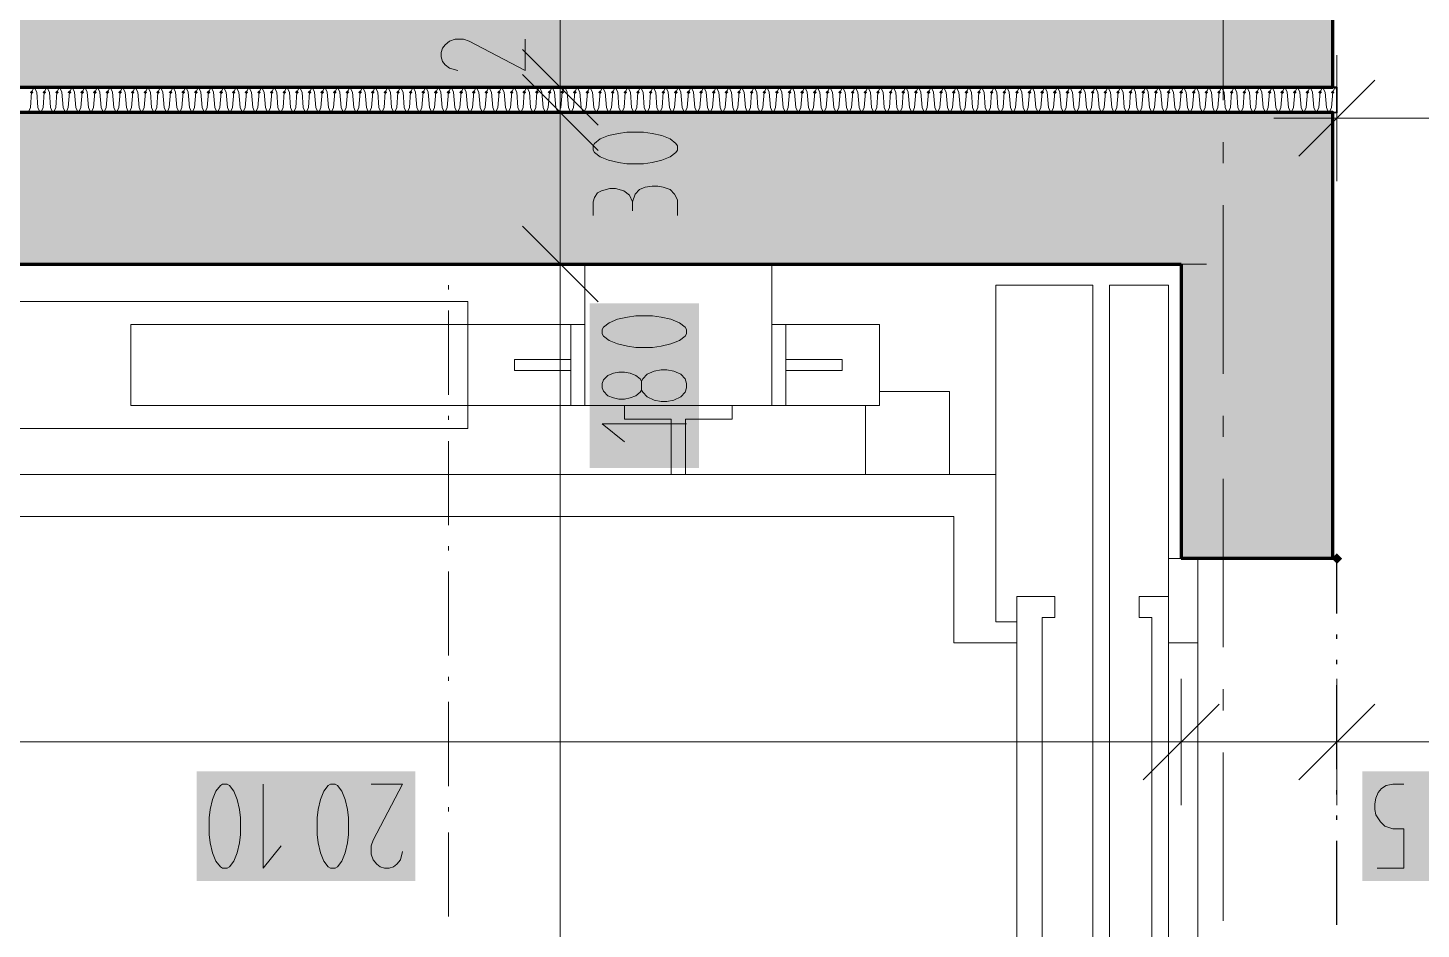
# Model space of a CAD drawing. Header units: millimetres. Extents: x 0 to 594, y 0 to 420.
# Drawn here: x 112.15 to 129.11, y 183.17 to 194.14 of the extents above; entities that cross this region are included whole.
import ezdxf

# ---------------------------------------------------------------- set-up
doc = ezdxf.new("R2010")
doc.units = ezdxf.units.MM
doc.header["$LTSCALE"] = 8
for name, color, linetype in [('PDF_Koty delkove', 7, 'Continuous'), ('PDF_Osy hlavni', 7, 'Continuous'), ('PDF_Steny obvodove nosne', 7, 'Continuous'), ('PDF_Steny sendvic', 7, 'Continuous'), ('PDF_Steny vnitrni', 7, 'Continuous'), ('PDF_Vytah', 7, 'Continuous')]:
    doc.layers.add(name, color=color, linetype=linetype)

msp = doc.modelspace()

# ---------------------------------------------------------------- linework, layer by layer
at = {"layer": 'PDF_Koty delkove', "lineweight": 18}
for points in [[(118.628, 131.969), (118.628, 149.753), (118.628, 151.916), (118.628, 154.553), (118.628, 155.806), (118.628, 158.065), (118.628, 159.31), (118.628, 160.823), (118.628, 163.437), (118.628, 170.15), (118.628, 172.2), (118.628, 172.508), (118.628, 174.353), (118.628, 191.265), (118.628, 193.11), (118.628, 193.418), (118.628, 195.468), (118.628, 195.621), (118.628, 210.535)], [(118.202, 194.004), (118.202, 193.62), (117.518, 193.977), (117.45, 194.004), (117.347, 194.004), (117.28, 193.977), (117.228, 193.936), (117.193, 193.895), (117.177, 193.84), (117.177, 193.786), (117.193, 193.731), (117.228, 193.689), (117.28, 193.648), (117.381, 193.62)], [(119.089, 192.956), (118.167, 193.879)], [(128.081, 193.81), (128.081, 193.041), (128.081, 192.273)], [(119.089, 192.649), (118.167, 193.571)], [(128.542, 193.503), (127.619, 192.58)], [(119.397, 193.418), (118.628, 193.418), (117.859, 193.418)], [(119.397, 193.11), (118.628, 193.11), (117.859, 193.11)], [(128.081, 193.041), (127.312, 193.041)], [(156.063, 193.041), (154.536, 193.041), (153.942, 193.041), (150.711, 193.041), (149.378, 193.041), (144.993, 193.041), (128.081, 193.041)], [(119.215, 192.829), (119.113, 192.788), (119.044, 192.733), (119.028, 192.705), (119.028, 192.651), (119.044, 192.623), (119.113, 192.569), (119.215, 192.528), (119.335, 192.5), (119.436, 192.486), (119.641, 192.486), (119.744, 192.5), (119.864, 192.528), (119.966, 192.569), (120.035, 192.623), (120.053, 192.651), (120.053, 192.705), (120.035, 192.733), (119.966, 192.788), (119.864, 192.829), (119.744, 192.856), (119.641, 192.87)], [(119.641, 192.87), (119.436, 192.87), (119.335, 192.856), (119.215, 192.829)], [(119.028, 191.857), (119.028, 192.021), (119.044, 192.076), (119.079, 192.131), (119.13, 192.158), (119.232, 192.186), (119.3, 192.186), (119.403, 192.158), (119.471, 192.103), (119.505, 192.021), (119.505, 191.912)], [(120.053, 191.857), (120.053, 192.048), (120.018, 192.117), (119.966, 192.172), (119.881, 192.199), (119.813, 192.213), (119.744, 192.213), (119.659, 192.199), (119.591, 192.172), (119.54, 192.117), (119.505, 192.021)], [(119.089, 190.804), (118.167, 191.726)], [(119.397, 191.265), (118.628, 191.265), (117.859, 191.265)], [(119.616, 189.73), (119.598, 189.703), (119.547, 189.662), (119.48, 189.635), (119.411, 189.621), (119.342, 189.621), (119.275, 189.635), (119.206, 189.662), (119.155, 189.717), (119.138, 189.758), (119.138, 189.812), (119.155, 189.853), (119.206, 189.908), (119.275, 189.935), (119.342, 189.949), (119.411, 189.949), (119.48, 189.935)], [(119.48, 189.935), (119.547, 189.908), (119.598, 189.867), (119.616, 189.84)], [(120.163, 189.319), (119.138, 189.319), (119.411, 189.101)], [(126.184, 186.214), (126.184, 185.446), (126.184, 184.677)], [(128.081, 186.214), (128.081, 185.446), (128.081, 184.677)], [(126.646, 185.907), (125.723, 184.984)], [(128.542, 185.907), (127.619, 184.984)], [(184.506, 185.446), (177.745, 185.446), (176.907, 185.446), (173.387, 185.446), (169.747, 185.446), (168.26, 185.446), (162.995, 185.446), (160.878, 185.446), (158.215, 185.446), (156.063, 185.446), (128.081, 185.446), (126.184, 185.446), (105.582, 185.446), (103.737, 185.446), (103.43, 185.446), (101.328, 185.446), (83.545, 185.446), (82.059, 185.446)], [(115.011, 184.933), (115.011, 183.908), (115.229, 184.181)], [(115.886, 183.908), (115.914, 183.925), (115.969, 183.993), (116.01, 184.096), (116.038, 184.216), (116.051, 184.317), (116.051, 184.522), (116.038, 184.625), (116.01, 184.745), (115.969, 184.847), (115.914, 184.916), (115.886, 184.933), (115.832, 184.933), (115.804, 184.916), (115.75, 184.847), (115.709, 184.745), (115.682, 184.625), (115.668, 184.522)], [(116.325, 184.933), (116.709, 184.933), (116.352, 184.25), (116.325, 184.181), (116.325, 184.078), (116.352, 184.011), (116.393, 183.959), (116.434, 183.925), (116.489, 183.908), (116.543, 183.908), (116.598, 183.925), (116.64, 183.959), (116.681, 184.011), (116.709, 184.112)], [(128.569, 183.908), (128.897, 183.908), (128.897, 184.386), (128.76, 184.386), (128.665, 184.421), (128.61, 184.472), (128.556, 184.557), (128.542, 184.625), (128.542, 184.693), (128.556, 184.762), (128.583, 184.83), (128.624, 184.881), (128.678, 184.916), (128.76, 184.933), (128.897, 184.933)], [(115.668, 184.522), (115.668, 184.317), (115.682, 184.216), (115.709, 184.096), (115.75, 183.993), (115.804, 183.925), (115.832, 183.908), (115.886, 183.908)]]:
    msp.add_lwpolyline(points, dxfattribs=at)
for points in [[(119.752, 190.633), (119.547, 190.633), (119.446, 190.619), (119.326, 190.592), (119.223, 190.551), (119.155, 190.497), (119.138, 190.469), (119.138, 190.415), (119.155, 190.387), (119.223, 190.333), (119.326, 190.292), (119.446, 190.264), (119.547, 190.25), (119.752, 190.25), (119.855, 190.264), (119.975, 190.292), (120.077, 190.333), (120.146, 190.387), (120.163, 190.415), (120.163, 190.469), (120.146, 190.497), (120.077, 190.551), (119.975, 190.592), (119.855, 190.619)], [(119.923, 189.976), (119.855, 189.976), (119.77, 189.962), (119.685, 189.922), (119.633, 189.867), (119.616, 189.84), (119.616, 189.73), (119.633, 189.703), (119.685, 189.648), (119.77, 189.607), (119.855, 189.593), (119.923, 189.593), (120.009, 189.607), (120.095, 189.648), (120.146, 189.703), (120.163, 189.758), (120.163, 189.812), (120.146, 189.867), (120.095, 189.922), (120.009, 189.962)], [(114.354, 184.522), (114.354, 184.317), (114.368, 184.216), (114.395, 184.096), (114.436, 183.993), (114.49, 183.925), (114.518, 183.908), (114.572, 183.908), (114.6, 183.925), (114.654, 183.993), (114.695, 184.096), (114.723, 184.216), (114.737, 184.317), (114.737, 184.522), (114.723, 184.625), (114.695, 184.745), (114.654, 184.847), (114.6, 184.916), (114.572, 184.933), (114.518, 184.933), (114.49, 184.916), (114.436, 184.847), (114.395, 184.745), (114.368, 184.625)]]:
    msp.add_lwpolyline(points, close=True, dxfattribs=at)
at = {"layer": 'PDF_Koty delkove', "color": 7, "lineweight": 18, "true_color": 0xffffff, "transparency": 33554559}
for points in [[(118.356, 193.467), (118.356, 195.472), (117.023, 193.467), (117.023, 195.472)], [(120.206, 191.675), (120.206, 193.023), (118.874, 191.675), (118.874, 193.023)], [(120.317, 188.782), (120.317, 190.787), (118.985, 188.782), (118.985, 190.787)], [(116.862, 185.087), (114.2, 185.087), (116.862, 183.754), (114.2, 183.754)], [(130.393, 185.087), (128.388, 185.087), (130.393, 183.754), (128.388, 183.754)]]:
    msp.add_solid(points, dxfattribs=at)
at = {"layer": 'PDF_Osy hlavni', "lineweight": 18}
for points in [[(126.697, 193.261), (126.697, 195.311)], [(126.697, 192.493), (126.697, 192.749)], [(126.697, 189.93), (126.697, 191.98)], [(126.697, 189.161), (126.697, 189.418)], [(126.697, 186.599), (126.697, 188.649)], [(126.697, 185.83), (126.697, 186.087)], [(126.697, 183.268), (126.697, 185.318)]]:
    msp.add_lwpolyline(points, dxfattribs=at)
at = {"layer": 'PDF_Steny obvodove nosne', "lineweight": 70}
msp.add_lwpolyline([(103.43, 193.418), (128.029, 193.418), (128.029, 195.468), (125.006, 195.468), (122.238, 195.468), (101.38, 195.468), (101.38, 194.494), (101.38, 193.418)], dxfattribs=at)
at = {"layer": 'PDF_Steny obvodove nosne', "color": 9, "lineweight": 9, "true_color": 0xc0c0c0, "transparency": 33554559}
msp.add_solid([(128.029, 195.468), (101.38, 195.468), (128.029, 193.418), (101.38, 193.418)], dxfattribs=at)
at = {"layer": 'PDF_Steny sendvic', "lineweight": 35}
msp.add_lwpolyline([(103.43, 172.405), (103.43, 172.2), (125.979, 172.2), (128.029, 172.2), (128.081, 172.2), (128.081, 172.508), (128.029, 172.508), (105.582, 172.508), (103.737, 172.508), (103.737, 193.11), (105.582, 193.11), (128.029, 193.11), (128.081, 193.11), (128.081, 193.418), (128.029, 193.418), (103.43, 193.418), (103.43, 193.213)], dxfattribs=at)
at = {"layer": 'PDF_Steny sendvic', "lineweight": 9}
for points in [[(112.178, 193.172), (112.193, 193.356)], [(112.224, 193.418), (112.193, 193.356)], [(112.255, 193.356), (112.224, 193.418)], [(112.255, 193.356), (112.27, 193.172)], [(112.332, 193.172), (112.347, 193.356)], [(112.378, 193.418), (112.347, 193.356)], [(112.409, 193.356), (112.378, 193.418)], [(112.409, 193.356), (112.424, 193.172)], [(112.486, 193.172), (112.501, 193.356)], [(112.532, 193.418), (112.501, 193.356)], [(112.562, 193.356), (112.532, 193.418)], [(112.562, 193.356), (112.578, 193.172)], [(112.639, 193.172), (112.655, 193.356)], [(112.685, 193.418), (112.655, 193.356)], [(112.716, 193.356), (112.685, 193.418)], [(112.716, 193.356), (112.731, 193.172)], [(112.793, 193.172), (112.808, 193.356)], [(112.839, 193.418), (112.808, 193.356)], [(112.87, 193.356), (112.839, 193.418)], [(112.87, 193.356), (112.885, 193.172)], [(112.947, 193.172), (112.962, 193.356)], [(112.993, 193.418), (112.962, 193.356)], [(113.024, 193.356), (112.993, 193.418)], [(113.024, 193.356), (113.039, 193.172)], [(113.101, 193.172), (113.116, 193.356)], [(113.147, 193.418), (113.116, 193.356)], [(113.177, 193.356), (113.147, 193.418)], [(113.177, 193.356), (113.193, 193.172)], [(113.254, 193.172), (113.27, 193.356)], [(113.3, 193.418), (113.27, 193.356)], [(113.331, 193.356), (113.3, 193.418)], [(113.331, 193.356), (113.346, 193.172)], [(113.408, 193.172), (113.423, 193.356)], [(113.454, 193.418), (113.423, 193.356)], [(113.485, 193.356), (113.454, 193.418)], [(113.485, 193.356), (113.5, 193.172)], [(113.562, 193.172), (113.577, 193.356)], [(113.608, 193.418), (113.577, 193.356)], [(113.639, 193.356), (113.608, 193.418)], [(113.639, 193.356), (113.654, 193.172)], [(113.716, 193.172), (113.731, 193.356)], [(113.762, 193.418), (113.731, 193.356)], [(113.792, 193.356), (113.762, 193.418)], [(113.792, 193.356), (113.808, 193.172)], [(113.869, 193.172), (113.885, 193.356)], [(113.915, 193.418), (113.885, 193.356)], [(113.946, 193.356), (113.915, 193.418)], [(113.946, 193.356), (113.961, 193.172)], [(114.023, 193.172), (114.038, 193.356)], [(114.069, 193.418), (114.038, 193.356)], [(114.1, 193.356), (114.069, 193.418)], [(114.1, 193.356), (114.115, 193.172)], [(114.177, 193.172), (114.192, 193.356)], [(114.223, 193.418), (114.192, 193.356)], [(114.254, 193.356), (114.223, 193.418)], [(114.254, 193.356), (114.269, 193.172)], [(114.331, 193.172), (114.346, 193.356)], [(114.377, 193.418), (114.346, 193.356)], [(114.407, 193.356), (114.377, 193.418)], [(114.407, 193.356), (114.423, 193.172)], [(114.484, 193.172), (114.5, 193.356)], [(114.53, 193.418), (114.5, 193.356)], [(114.561, 193.356), (114.53, 193.418)], [(114.561, 193.356), (114.576, 193.172)], [(114.638, 193.172), (114.653, 193.356)], [(114.684, 193.418), (114.653, 193.356)], [(114.715, 193.356), (114.684, 193.418)], [(114.715, 193.356), (114.73, 193.172)], [(114.792, 193.172), (114.807, 193.356)], [(114.838, 193.418), (114.807, 193.356)], [(114.869, 193.356), (114.838, 193.418)], [(114.869, 193.356), (114.884, 193.172)], [(114.946, 193.172), (114.961, 193.356)], [(114.992, 193.418), (114.961, 193.356)], [(115.038, 193.172), (115.022, 193.356), (114.992, 193.418)], [(115.099, 193.172), (115.115, 193.356)], [(115.145, 193.418), (115.115, 193.356)], [(115.176, 193.356), (115.145, 193.418)], [(115.176, 193.356), (115.191, 193.172)], [(115.253, 193.172), (115.268, 193.356)], [(115.299, 193.418), (115.268, 193.356)], [(115.33, 193.356), (115.299, 193.418)], [(115.33, 193.356), (115.345, 193.172)], [(115.407, 193.172), (115.422, 193.356)], [(115.453, 193.418), (115.422, 193.356)], [(115.499, 193.172), (115.484, 193.356), (115.453, 193.418)], [(115.561, 193.172), (115.576, 193.356)], [(115.607, 193.418), (115.576, 193.356)], [(115.637, 193.356), (115.607, 193.418)], [(115.637, 193.356), (115.653, 193.172)], [(115.714, 193.172), (115.73, 193.356)], [(115.76, 193.418), (115.73, 193.356)], [(115.806, 193.172), (115.791, 193.356), (115.76, 193.418)], [(115.868, 193.172), (115.883, 193.356)], [(115.914, 193.418), (115.883, 193.356)], [(115.945, 193.356), (115.914, 193.418)], [(115.945, 193.356), (115.96, 193.172)], [(116.022, 193.172), (116.037, 193.356)], [(116.068, 193.418), (116.037, 193.356)], [(116.114, 193.172), (116.099, 193.356), (116.068, 193.418)], [(116.176, 193.172), (116.191, 193.356)], [(116.222, 193.418), (116.191, 193.356)], [(116.252, 193.356), (116.222, 193.418)], [(116.252, 193.356), (116.268, 193.172)], [(116.329, 193.172), (116.345, 193.356)], [(116.375, 193.418), (116.345, 193.356)], [(116.421, 193.172), (116.406, 193.356), (116.375, 193.418)], [(116.483, 193.172), (116.498, 193.356)], [(116.529, 193.418), (116.498, 193.356)], [(116.575, 193.172), (116.56, 193.356), (116.529, 193.418)], [(116.637, 193.172), (116.652, 193.356)], [(116.683, 193.418), (116.652, 193.356)], [(116.714, 193.356), (116.683, 193.418)], [(116.714, 193.356), (116.729, 193.172)], [(116.791, 193.172), (116.806, 193.356)], [(116.837, 193.418), (116.806, 193.356)], [(116.882, 193.172), (116.867, 193.356), (116.837, 193.418)], [(116.944, 193.172), (116.96, 193.356)], [(116.99, 193.418), (116.96, 193.356)], [(117.021, 193.356), (116.99, 193.418)], [(117.021, 193.356), (117.036, 193.172)], [(117.098, 193.172), (117.113, 193.356)], [(117.144, 193.418), (117.113, 193.356)], [(117.175, 193.356), (117.144, 193.418)], [(117.175, 193.356), (117.19, 193.172)], [(117.252, 193.172), (117.267, 193.356)], [(117.298, 193.418), (117.267, 193.356)], [(117.329, 193.356), (117.298, 193.418)], [(117.329, 193.356), (117.344, 193.172)], [(117.406, 193.172), (117.421, 193.356)], [(117.452, 193.418), (117.421, 193.356)], [(117.482, 193.356), (117.452, 193.418)], [(117.482, 193.356), (117.497, 193.172)], [(117.559, 193.172), (117.574, 193.356)], [(117.605, 193.418), (117.574, 193.356)], [(117.636, 193.356), (117.605, 193.418)], [(117.636, 193.356), (117.651, 193.172)], [(117.713, 193.172), (117.728, 193.356)], [(117.759, 193.418), (117.728, 193.356)], [(117.79, 193.356), (117.759, 193.418)], [(117.79, 193.356), (117.805, 193.172)], [(117.867, 193.172), (117.882, 193.356)], [(117.913, 193.418), (117.882, 193.356)], [(117.944, 193.356), (117.913, 193.418)], [(117.944, 193.356), (117.959, 193.172)], [(118.021, 193.172), (118.036, 193.356)], [(118.067, 193.418), (118.036, 193.356)], [(118.097, 193.356), (118.067, 193.418)], [(118.097, 193.356), (118.112, 193.172)], [(118.174, 193.172), (118.189, 193.356)], [(118.22, 193.418), (118.189, 193.356)], [(118.251, 193.356), (118.22, 193.418)], [(118.251, 193.356), (118.266, 193.172)], [(118.328, 193.172), (118.343, 193.356)], [(118.374, 193.418), (118.343, 193.356)], [(118.405, 193.356), (118.374, 193.418)], [(118.405, 193.356), (118.42, 193.172)], [(118.482, 193.172), (118.497, 193.356)], [(118.528, 193.418), (118.497, 193.356)], [(118.559, 193.356), (118.528, 193.418)], [(118.559, 193.356), (118.574, 193.172)], [(118.636, 193.172), (118.651, 193.356)], [(118.682, 193.418), (118.651, 193.356)], [(118.712, 193.356), (118.682, 193.418)], [(118.712, 193.356), (118.727, 193.172)], [(118.789, 193.172), (118.804, 193.356)], [(118.835, 193.418), (118.804, 193.356)], [(118.866, 193.356), (118.835, 193.418)], [(118.866, 193.356), (118.881, 193.172)], [(118.943, 193.172), (118.958, 193.356)], [(118.989, 193.418), (118.958, 193.356)], [(119.02, 193.356), (118.989, 193.418)], [(119.02, 193.356), (119.035, 193.172)], [(119.097, 193.172), (119.112, 193.356)], [(119.143, 193.418), (119.112, 193.356)], [(119.174, 193.356), (119.143, 193.418)], [(119.174, 193.356), (119.189, 193.172)], [(119.251, 193.172), (119.266, 193.356)], [(119.296, 193.418), (119.266, 193.356)], [(119.327, 193.356), (119.296, 193.418)], [(119.327, 193.356), (119.342, 193.172)], [(119.404, 193.172), (119.419, 193.356)], [(119.45, 193.418), (119.419, 193.356)], [(119.481, 193.356), (119.45, 193.418)], [(119.481, 193.356), (119.496, 193.172)], [(119.558, 193.172), (119.573, 193.356)], [(119.604, 193.418), (119.573, 193.356)], [(119.635, 193.356), (119.604, 193.418)], [(119.635, 193.356), (119.65, 193.172)], [(119.712, 193.172), (119.727, 193.356)], [(119.758, 193.418), (119.727, 193.356)], [(119.789, 193.356), (119.758, 193.418)], [(119.789, 193.356), (119.804, 193.172)], [(119.866, 193.172), (119.881, 193.356)], [(119.911, 193.418), (119.881, 193.356)], [(119.942, 193.356), (119.911, 193.418)], [(119.942, 193.356), (119.957, 193.172)], [(120.019, 193.172), (120.034, 193.356)], [(120.065, 193.418), (120.034, 193.356)], [(120.096, 193.356), (120.065, 193.418)], [(120.096, 193.356), (120.111, 193.172)], [(120.173, 193.172), (120.188, 193.356)], [(120.219, 193.418), (120.188, 193.356)], [(120.25, 193.356), (120.219, 193.418)], [(120.25, 193.356), (120.265, 193.172)], [(120.327, 193.172), (120.342, 193.356)], [(120.373, 193.418), (120.342, 193.356)], [(120.404, 193.356), (120.373, 193.418)], [(120.404, 193.356), (120.419, 193.172)], [(120.481, 193.172), (120.496, 193.356)], [(120.526, 193.418), (120.496, 193.356)], [(120.557, 193.356), (120.526, 193.418)], [(120.557, 193.356), (120.572, 193.172)], [(120.634, 193.172), (120.65, 193.356)], [(120.68, 193.418), (120.65, 193.356)], [(120.711, 193.356), (120.68, 193.418)], [(120.711, 193.356), (120.726, 193.172)], [(120.788, 193.172), (120.803, 193.356)], [(120.834, 193.418), (120.803, 193.356)], [(120.865, 193.356), (120.834, 193.418)], [(120.865, 193.356), (120.88, 193.172)], [(120.942, 193.172), (120.957, 193.356)], [(120.988, 193.418), (120.957, 193.356)], [(121.018, 193.356), (120.988, 193.418)], [(121.018, 193.356), (121.034, 193.172)], [(121.095, 193.172), (121.111, 193.356)], [(121.141, 193.418), (121.111, 193.356)], [(121.172, 193.356), (121.141, 193.418)], [(121.172, 193.356), (121.187, 193.172)], [(121.249, 193.172), (121.265, 193.356)], [(121.295, 193.418), (121.265, 193.356)], [(121.326, 193.356), (121.295, 193.418)], [(121.326, 193.356), (121.341, 193.172)], [(121.403, 193.172), (121.418, 193.356)], [(121.449, 193.418), (121.418, 193.356)], [(121.48, 193.356), (121.449, 193.418)], [(121.48, 193.356), (121.495, 193.172)], [(121.557, 193.172), (121.572, 193.356)], [(121.603, 193.418), (121.572, 193.356)], [(121.633, 193.356), (121.603, 193.418)], [(121.633, 193.356), (121.649, 193.172)], [(121.71, 193.172), (121.726, 193.356)], [(121.756, 193.418), (121.726, 193.356)], [(121.787, 193.356), (121.756, 193.418)], [(121.787, 193.356), (121.802, 193.172)], [(121.864, 193.172), (121.879, 193.356)], [(121.91, 193.418), (121.879, 193.356)], [(121.941, 193.356), (121.91, 193.418)], [(121.941, 193.356), (121.956, 193.172)], [(122.018, 193.172), (122.033, 193.356)], [(122.064, 193.418), (122.033, 193.356)], [(122.095, 193.356), (122.064, 193.418)], [(122.095, 193.356), (122.11, 193.172)], [(122.172, 193.172), (122.187, 193.356)], [(122.218, 193.418), (122.187, 193.356)], [(122.248, 193.356), (122.218, 193.418)], [(122.248, 193.356), (122.264, 193.172)], [(122.325, 193.172), (122.341, 193.356)], [(122.371, 193.418), (122.341, 193.356)], [(122.402, 193.356), (122.371, 193.418)], [(122.402, 193.356), (122.417, 193.172)], [(122.479, 193.172), (122.494, 193.356)], [(122.525, 193.418), (122.494, 193.356)], [(122.556, 193.356), (122.525, 193.418)], [(122.556, 193.356), (122.571, 193.172)], [(122.633, 193.172), (122.648, 193.356)], [(122.679, 193.418), (122.648, 193.356)], [(122.71, 193.356), (122.679, 193.418)], [(122.71, 193.356), (122.725, 193.172)], [(122.787, 193.172), (122.802, 193.356)], [(122.833, 193.418), (122.802, 193.356)], [(122.863, 193.356), (122.833, 193.418)], [(122.863, 193.356), (122.879, 193.172)], [(122.94, 193.172), (122.956, 193.356)], [(122.986, 193.418), (122.956, 193.356)], [(123.017, 193.356), (122.986, 193.418)], [(123.017, 193.356), (123.032, 193.172)], [(123.094, 193.172), (123.109, 193.356)], [(123.14, 193.418), (123.109, 193.356)], [(123.171, 193.356), (123.14, 193.418)], [(123.171, 193.356), (123.186, 193.172)], [(123.248, 193.172), (123.263, 193.356)], [(123.294, 193.418), (123.263, 193.356)], [(123.325, 193.356), (123.294, 193.418)], [(123.325, 193.356), (123.34, 193.172)], [(123.402, 193.172), (123.417, 193.356)], [(123.448, 193.418), (123.417, 193.356)], [(123.478, 193.356), (123.448, 193.418)], [(123.478, 193.356), (123.494, 193.172)], [(123.555, 193.172), (123.571, 193.356)], [(123.601, 193.418), (123.571, 193.356)], [(123.632, 193.356), (123.601, 193.418)], [(123.632, 193.356), (123.647, 193.172)], [(123.709, 193.172), (123.724, 193.356)], [(123.755, 193.418), (123.724, 193.356)], [(123.786, 193.356), (123.755, 193.418)], [(123.786, 193.356), (123.801, 193.172)], [(123.863, 193.172), (123.878, 193.356)], [(123.909, 193.418), (123.878, 193.356)], [(123.94, 193.356), (123.909, 193.418)], [(123.94, 193.356), (123.955, 193.172)], [(124.017, 193.172), (124.032, 193.356)], [(124.063, 193.418), (124.032, 193.356)], [(124.093, 193.356), (124.063, 193.418)], [(124.093, 193.356), (124.109, 193.172)], [(124.17, 193.172), (124.186, 193.356)], [(124.216, 193.418), (124.186, 193.356)], [(124.247, 193.356), (124.216, 193.418)], [(124.247, 193.356), (124.262, 193.172)], [(124.324, 193.172), (124.339, 193.356)], [(124.37, 193.418), (124.339, 193.356)], [(124.401, 193.356), (124.37, 193.418)], [(124.401, 193.356), (124.416, 193.172)], [(124.478, 193.172), (124.493, 193.356)], [(124.524, 193.418), (124.493, 193.356)], [(124.555, 193.356), (124.524, 193.418)], [(124.555, 193.356), (124.57, 193.172)], [(124.632, 193.172), (124.647, 193.356)], [(124.678, 193.418), (124.647, 193.356)], [(124.708, 193.356), (124.678, 193.418)], [(124.708, 193.356), (124.724, 193.172)], [(124.785, 193.172), (124.801, 193.356)], [(124.831, 193.418), (124.801, 193.356)], [(124.862, 193.356), (124.831, 193.418)], [(124.862, 193.356), (124.877, 193.172)], [(124.939, 193.172), (124.954, 193.356)], [(124.985, 193.418), (124.954, 193.356)], [(125.016, 193.356), (124.985, 193.418)], [(125.016, 193.356), (125.031, 193.172)], [(125.093, 193.172), (125.108, 193.356)], [(125.139, 193.418), (125.108, 193.356)], [(125.17, 193.356), (125.139, 193.418)], [(125.17, 193.356), (125.185, 193.172)], [(125.247, 193.172), (125.262, 193.356)], [(125.293, 193.418), (125.262, 193.356)], [(125.323, 193.356), (125.293, 193.418)], [(125.323, 193.356), (125.339, 193.172)], [(125.4, 193.172), (125.416, 193.356)], [(125.446, 193.418), (125.416, 193.356)], [(125.477, 193.356), (125.446, 193.418)], [(125.477, 193.356), (125.492, 193.172)], [(125.554, 193.172), (125.569, 193.356)], [(125.6, 193.418), (125.569, 193.356)], [(125.631, 193.356), (125.6, 193.418)], [(125.631, 193.356), (125.646, 193.172)], [(125.708, 193.172), (125.723, 193.356)], [(125.754, 193.418), (125.723, 193.356)], [(125.785, 193.356), (125.754, 193.418)], [(125.785, 193.356), (125.8, 193.172)], [(125.862, 193.172), (125.877, 193.356)], [(125.908, 193.418), (125.877, 193.356)], [(125.938, 193.356), (125.908, 193.418)], [(125.938, 193.356), (125.954, 193.172)], [(126.015, 193.172), (126.031, 193.356)], [(126.061, 193.418), (126.031, 193.356)], [(126.107, 193.172), (126.092, 193.356), (126.061, 193.418)], [(126.169, 193.172), (126.184, 193.356)], [(126.215, 193.418), (126.184, 193.356)], [(126.261, 193.172), (126.246, 193.356), (126.215, 193.418)], [(126.323, 193.172), (126.338, 193.356)], [(126.369, 193.418), (126.338, 193.356)], [(126.4, 193.356), (126.369, 193.418)], [(126.4, 193.356), (126.415, 193.172)], [(126.477, 193.172), (126.492, 193.356)], [(126.523, 193.418), (126.492, 193.356)], [(126.569, 193.172), (126.553, 193.356), (126.523, 193.418)], [(126.63, 193.172), (126.646, 193.356)], [(126.676, 193.418), (126.646, 193.356)], [(126.707, 193.356), (126.676, 193.418)], [(126.707, 193.356), (126.722, 193.172)], [(126.784, 193.172), (126.799, 193.356)], [(126.83, 193.418), (126.799, 193.356)], [(126.861, 193.356), (126.83, 193.418)], [(126.861, 193.356), (126.876, 193.172)], [(126.938, 193.172), (126.953, 193.356)], [(126.984, 193.418), (126.953, 193.356)], [(127.03, 193.172), (127.015, 193.356), (126.984, 193.418)], [(127.092, 193.172), (127.107, 193.356)], [(127.138, 193.418), (127.107, 193.356)], [(127.168, 193.356), (127.138, 193.418)], [(127.168, 193.356), (127.184, 193.172)], [(127.245, 193.172), (127.261, 193.356)], [(127.291, 193.418), (127.261, 193.356)], [(127.322, 193.356), (127.291, 193.418)], [(127.322, 193.356), (127.337, 193.172)], [(127.399, 193.172), (127.414, 193.356)], [(127.445, 193.418), (127.414, 193.356)], [(127.476, 193.356), (127.445, 193.418)], [(127.476, 193.356), (127.491, 193.172)], [(127.553, 193.172), (127.568, 193.356)], [(127.599, 193.418), (127.568, 193.356)], [(127.63, 193.356), (127.599, 193.418)], [(127.63, 193.356), (127.645, 193.172)], [(127.707, 193.172), (127.722, 193.356)], [(127.753, 193.418), (127.722, 193.356)], [(127.783, 193.356), (127.753, 193.418)], [(127.783, 193.356), (127.799, 193.172)], [(127.86, 193.172), (127.876, 193.356)], [(127.906, 193.418), (127.876, 193.356)], [(127.937, 193.356), (127.906, 193.418)], [(127.937, 193.356), (127.952, 193.172)], [(128.014, 193.172), (128.029, 193.356)], [(128.06, 193.418), (128.029, 193.356)], [(128.081, 193.377), (128.06, 193.418)], [(112.15, 193.11), (112.178, 193.172)], [(112.178, 193.172), (112.178, 193.172)], [(112.27, 193.172), (112.298, 193.11)], [(112.304, 193.11), (112.332, 193.172)], [(112.332, 193.172), (112.332, 193.172)], [(112.424, 193.172), (112.451, 193.11)], [(112.458, 193.11), (112.486, 193.172)], [(112.486, 193.172), (112.486, 193.172)], [(112.578, 193.172), (112.605, 193.11)], [(112.612, 193.11), (112.639, 193.172)], [(112.639, 193.172), (112.639, 193.172)], [(112.731, 193.172), (112.759, 193.11)], [(112.765, 193.11), (112.793, 193.172)], [(112.793, 193.172), (112.793, 193.172)], [(112.885, 193.172), (112.913, 193.11)], [(112.919, 193.11), (112.947, 193.172)], [(112.947, 193.172), (112.947, 193.172)], [(113.039, 193.172), (113.066, 193.11)], [(113.073, 193.11), (113.101, 193.172)], [(113.101, 193.172), (113.101, 193.172)], [(113.193, 193.172), (113.22, 193.11)], [(113.227, 193.11), (113.254, 193.172)], [(113.254, 193.172), (113.254, 193.172)], [(113.346, 193.172), (113.374, 193.11)], [(113.38, 193.11), (113.408, 193.172)], [(113.408, 193.172), (113.408, 193.172)], [(113.5, 193.172), (113.528, 193.11)], [(113.534, 193.11), (113.562, 193.172)], [(113.562, 193.172), (113.562, 193.172)], [(113.654, 193.172), (113.681, 193.11)], [(113.688, 193.11), (113.716, 193.172)], [(113.716, 193.172), (113.716, 193.172)], [(113.716, 193.172), (113.716, 193.172)], [(113.808, 193.172), (113.835, 193.11)], [(113.842, 193.11), (113.869, 193.172)], [(113.869, 193.172), (113.869, 193.172)], [(113.961, 193.172), (113.989, 193.11)], [(113.995, 193.11), (114.023, 193.172)], [(114.023, 193.172), (114.023, 193.172)], [(114.115, 193.172), (114.143, 193.11)], [(114.149, 193.11), (114.177, 193.172)], [(114.177, 193.172), (114.177, 193.172)], [(114.269, 193.172), (114.296, 193.11)], [(114.303, 193.11), (114.331, 193.172)], [(114.331, 193.172), (114.331, 193.172)], [(114.423, 193.172), (114.45, 193.11)], [(114.457, 193.11), (114.484, 193.172)], [(114.484, 193.172), (114.484, 193.172)], [(114.576, 193.172), (114.604, 193.11)], [(114.61, 193.11), (114.638, 193.172)], [(114.638, 193.172), (114.638, 193.172)], [(114.73, 193.172), (114.758, 193.11)], [(114.764, 193.11), (114.792, 193.172)], [(114.792, 193.172), (114.792, 193.172)], [(114.884, 193.172), (114.911, 193.11)], [(114.918, 193.11), (114.946, 193.172)], [(114.946, 193.172), (114.946, 193.172)], [(115.038, 193.172), (115.065, 193.11)], [(115.072, 193.11), (115.099, 193.172)], [(115.099, 193.172), (115.099, 193.172)], [(115.191, 193.172), (115.219, 193.11)], [(115.225, 193.11), (115.253, 193.172)], [(115.253, 193.172), (115.253, 193.172)], [(115.345, 193.172), (115.373, 193.11)], [(115.379, 193.11), (115.407, 193.172)], [(115.407, 193.172), (115.407, 193.172)], [(115.499, 193.172), (115.526, 193.11)], [(115.533, 193.11), (115.561, 193.172)], [(115.561, 193.172), (115.561, 193.172)], [(115.653, 193.172), (115.68, 193.11)], [(115.687, 193.11), (115.714, 193.172)], [(115.714, 193.172), (115.714, 193.172)], [(115.806, 193.172), (115.834, 193.11)], [(115.84, 193.11), (115.868, 193.172)], [(115.868, 193.172), (115.868, 193.172)], [(115.96, 193.172), (115.988, 193.11)], [(115.994, 193.11), (116.022, 193.172)], [(116.022, 193.172), (116.022, 193.172)], [(116.114, 193.172), (116.141, 193.11)], [(116.148, 193.11), (116.176, 193.172)], [(116.176, 193.172), (116.176, 193.172)], [(116.268, 193.172), (116.295, 193.11)], [(116.302, 193.11), (116.329, 193.172)], [(116.329, 193.172), (116.329, 193.172)], [(116.421, 193.172), (116.449, 193.11)], [(116.455, 193.11), (116.483, 193.172)], [(116.483, 193.172), (116.483, 193.172)], [(116.575, 193.172), (116.603, 193.11)], [(116.609, 193.11), (116.637, 193.172)], [(116.637, 193.172), (116.637, 193.172)], [(116.729, 193.172), (116.756, 193.11)], [(116.763, 193.11), (116.791, 193.172)], [(116.791, 193.172), (116.791, 193.172)], [(116.882, 193.172), (116.91, 193.11)], [(116.917, 193.11), (116.944, 193.172)], [(116.944, 193.172), (116.944, 193.172)], [(117.036, 193.172), (117.064, 193.11)], [(117.07, 193.11), (117.098, 193.172)], [(117.098, 193.172), (117.098, 193.172)], [(117.19, 193.172), (117.218, 193.11)], [(117.224, 193.11), (117.252, 193.172)], [(117.252, 193.172), (117.252, 193.172)], [(117.344, 193.172), (117.371, 193.11)], [(117.378, 193.11), (117.406, 193.172)], [(117.406, 193.172), (117.406, 193.172)], [(117.497, 193.172), (117.525, 193.11)], [(117.532, 193.11), (117.559, 193.172)], [(117.559, 193.172), (117.559, 193.172)], [(117.651, 193.172), (117.679, 193.11)], [(117.685, 193.11), (117.713, 193.172)], [(117.713, 193.172), (117.713, 193.172)], [(117.805, 193.172), (117.833, 193.11)], [(117.839, 193.11), (117.867, 193.172)], [(117.867, 193.172), (117.867, 193.172)], [(117.959, 193.172), (117.986, 193.11)], [(117.993, 193.11), (118.021, 193.172)], [(118.021, 193.172), (118.021, 193.172)], [(118.112, 193.172), (118.14, 193.11)], [(118.147, 193.11), (118.174, 193.172)], [(118.174, 193.172), (118.174, 193.172)], [(118.266, 193.172), (118.294, 193.11)], [(118.3, 193.11), (118.328, 193.172)], [(118.328, 193.172), (118.328, 193.172)], [(118.42, 193.172), (118.448, 193.11)], [(118.454, 193.11), (118.482, 193.172)], [(118.482, 193.172), (118.482, 193.172)], [(118.574, 193.172), (118.601, 193.11)], [(118.608, 193.11), (118.636, 193.172)], [(118.636, 193.172), (118.636, 193.172)], [(118.727, 193.172), (118.755, 193.11)], [(118.762, 193.11), (118.789, 193.172)], [(118.789, 193.172), (118.789, 193.172)], [(118.881, 193.172), (118.909, 193.11)], [(118.915, 193.11), (118.943, 193.172)], [(118.943, 193.172), (118.943, 193.172)], [(119.035, 193.172), (119.063, 193.11)], [(119.069, 193.11), (119.097, 193.172)], [(119.097, 193.172), (119.097, 193.172)], [(119.189, 193.172), (119.216, 193.11)], [(119.223, 193.11), (119.251, 193.172)], [(119.251, 193.172), (119.251, 193.172)], [(119.342, 193.172), (119.37, 193.11)], [(119.377, 193.11), (119.404, 193.172)], [(119.404, 193.172), (119.404, 193.172)], [(119.496, 193.172), (119.524, 193.11)], [(119.53, 193.11), (119.558, 193.172)], [(119.558, 193.172), (119.558, 193.172)], [(119.65, 193.172), (119.678, 193.11)], [(119.684, 193.11), (119.712, 193.172)], [(119.712, 193.172), (119.712, 193.172)], [(119.804, 193.172), (119.831, 193.11)], [(119.838, 193.11), (119.866, 193.172)], [(119.866, 193.172), (119.866, 193.172)], [(119.957, 193.172), (119.985, 193.11)], [(119.992, 193.11), (120.019, 193.172)], [(120.019, 193.172), (120.019, 193.172)], [(120.111, 193.172), (120.139, 193.11)], [(120.145, 193.11), (120.173, 193.172)], [(120.173, 193.172), (120.173, 193.172)], [(120.265, 193.172), (120.293, 193.11)], [(120.299, 193.11), (120.327, 193.172)], [(120.327, 193.172), (120.327, 193.172)], [(120.419, 193.172), (120.446, 193.11)], [(120.453, 193.11), (120.481, 193.172)], [(120.481, 193.172), (120.481, 193.172)], [(120.572, 193.172), (120.6, 193.11)], [(120.607, 193.11), (120.634, 193.172)], [(120.634, 193.172), (120.634, 193.172)], [(120.726, 193.172), (120.754, 193.11)], [(120.76, 193.11), (120.788, 193.172)], [(120.788, 193.172), (120.788, 193.172)], [(120.88, 193.172), (120.908, 193.11)], [(120.914, 193.11), (120.942, 193.172)], [(120.942, 193.172), (120.942, 193.172)], [(121.034, 193.172), (121.061, 193.11)], [(121.068, 193.11), (121.095, 193.172)], [(121.095, 193.172), (121.095, 193.172)], [(121.187, 193.172), (121.215, 193.11)], [(121.222, 193.11), (121.249, 193.172)], [(121.249, 193.172), (121.249, 193.172)], [(121.249, 193.172), (121.249, 193.172)], [(121.341, 193.172), (121.369, 193.11)], [(121.375, 193.11), (121.403, 193.172)], [(121.403, 193.172), (121.403, 193.172)], [(121.495, 193.172), (121.523, 193.11)], [(121.529, 193.11), (121.557, 193.172)], [(121.557, 193.172), (121.557, 193.172)], [(121.649, 193.172), (121.676, 193.11)], [(121.683, 193.11), (121.71, 193.172)], [(121.71, 193.172), (121.71, 193.172)], [(121.802, 193.172), (121.83, 193.11)], [(121.837, 193.11), (121.864, 193.172)], [(121.864, 193.172), (121.864, 193.172)], [(121.956, 193.172), (121.984, 193.11)], [(121.99, 193.11), (122.018, 193.172)], [(122.018, 193.172), (122.018, 193.172)], [(122.11, 193.172), (122.138, 193.11)], [(122.144, 193.11), (122.172, 193.172)], [(122.172, 193.172), (122.172, 193.172)], [(122.264, 193.172), (122.291, 193.11)], [(122.298, 193.11), (122.325, 193.172)], [(122.325, 193.172), (122.325, 193.172)], [(122.417, 193.172), (122.445, 193.11)], [(122.452, 193.11), (122.479, 193.172)], [(122.479, 193.172), (122.479, 193.172)], [(122.571, 193.172), (122.599, 193.11)], [(122.605, 193.11), (122.633, 193.172)], [(122.633, 193.172), (122.633, 193.172)], [(122.725, 193.172), (122.753, 193.11)], [(122.759, 193.11), (122.787, 193.172)], [(122.787, 193.172), (122.787, 193.172)], [(122.879, 193.172), (122.906, 193.11)], [(122.913, 193.11), (122.94, 193.172)], [(122.94, 193.172), (122.94, 193.172)], [(123.032, 193.172), (123.06, 193.11)], [(123.067, 193.11), (123.094, 193.172)], [(123.094, 193.172), (123.094, 193.172)], [(123.186, 193.172), (123.214, 193.11)], [(123.22, 193.11), (123.248, 193.172)], [(123.248, 193.172), (123.248, 193.172)], [(123.34, 193.172), (123.368, 193.11)], [(123.374, 193.11), (123.402, 193.172)], [(123.402, 193.172), (123.402, 193.172)], [(123.494, 193.172), (123.521, 193.11)], [(123.528, 193.11), (123.555, 193.172)], [(123.555, 193.172), (123.555, 193.172)], [(123.647, 193.172), (123.675, 193.11)], [(123.682, 193.11), (123.709, 193.172)], [(123.709, 193.172), (123.709, 193.172)], [(123.801, 193.172), (123.829, 193.11)], [(123.835, 193.11), (123.863, 193.172)], [(123.863, 193.172), (123.863, 193.172)], [(123.955, 193.172), (123.983, 193.11)], [(123.989, 193.11), (124.017, 193.172)], [(124.017, 193.172), (124.017, 193.172)], [(124.109, 193.172), (124.136, 193.11)], [(124.143, 193.11), (124.17, 193.172)], [(124.17, 193.172), (124.17, 193.172)], [(124.262, 193.172), (124.29, 193.11)], [(124.297, 193.11), (124.324, 193.172)], [(124.324, 193.172), (124.324, 193.172)], [(124.416, 193.172), (124.444, 193.11)], [(124.45, 193.11), (124.478, 193.172)], [(124.478, 193.172), (124.478, 193.172)], [(124.57, 193.172), (124.598, 193.11)], [(124.604, 193.11), (124.632, 193.172)], [(124.632, 193.172), (124.632, 193.172)], [(124.724, 193.172), (124.751, 193.11)], [(124.758, 193.11), (124.785, 193.172)], [(124.785, 193.172), (124.785, 193.172)], [(124.877, 193.172), (124.905, 193.11)], [(124.912, 193.11), (124.939, 193.172)], [(124.939, 193.172), (124.939, 193.172)], [(125.031, 193.172), (125.059, 193.11)], [(125.065, 193.11), (125.093, 193.172)], [(125.093, 193.172), (125.093, 193.172)], [(125.185, 193.172), (125.213, 193.11)], [(125.219, 193.11), (125.247, 193.172)], [(125.247, 193.172), (125.247, 193.172)], [(125.339, 193.172), (125.366, 193.11)], [(125.373, 193.11), (125.4, 193.172)], [(125.4, 193.172), (125.4, 193.172)], [(125.492, 193.172), (125.52, 193.11)], [(125.527, 193.11), (125.554, 193.172)], [(125.554, 193.172), (125.554, 193.172)], [(125.646, 193.172), (125.674, 193.11)], [(125.68, 193.11), (125.708, 193.172)], [(125.708, 193.172), (125.708, 193.172)], [(125.8, 193.172), (125.828, 193.11)], [(125.834, 193.11), (125.862, 193.172)], [(125.862, 193.172), (125.862, 193.172)], [(125.954, 193.172), (125.981, 193.11)], [(125.988, 193.11), (126.015, 193.172)], [(126.015, 193.172), (126.015, 193.172)], [(126.107, 193.172), (126.135, 193.11)], [(126.142, 193.11), (126.169, 193.172)], [(126.169, 193.172), (126.169, 193.172)], [(126.261, 193.172), (126.289, 193.11)], [(126.295, 193.11), (126.323, 193.172)], [(126.323, 193.172), (126.323, 193.172)], [(126.415, 193.172), (126.443, 193.11)], [(126.449, 193.11), (126.477, 193.172)], [(126.477, 193.172), (126.477, 193.172)], [(126.569, 193.172), (126.596, 193.11)], [(126.603, 193.11), (126.63, 193.172)], [(126.63, 193.172), (126.63, 193.172)], [(126.722, 193.172), (126.75, 193.11)], [(126.757, 193.11), (126.784, 193.172)], [(126.784, 193.172), (126.784, 193.172)], [(126.876, 193.172), (126.904, 193.11)], [(126.91, 193.11), (126.938, 193.172)], [(126.938, 193.172), (126.938, 193.172)], [(127.03, 193.172), (127.058, 193.11)], [(127.064, 193.11), (127.092, 193.172)], [(127.092, 193.172), (127.092, 193.172)], [(127.184, 193.172), (127.211, 193.11)], [(127.218, 193.11), (127.245, 193.172)], [(127.245, 193.172), (127.245, 193.172)], [(127.337, 193.172), (127.365, 193.11)], [(127.372, 193.11), (127.399, 193.172)], [(127.399, 193.172), (127.399, 193.172)], [(127.491, 193.172), (127.519, 193.11)], [(127.525, 193.11), (127.553, 193.172)], [(127.553, 193.172), (127.553, 193.172)], [(127.645, 193.172), (127.673, 193.11)], [(127.679, 193.11), (127.707, 193.172)], [(127.707, 193.172), (127.707, 193.172)], [(127.799, 193.172), (127.826, 193.11)], [(127.833, 193.11), (127.86, 193.172)], [(127.86, 193.172), (127.86, 193.172)], [(127.952, 193.172), (127.98, 193.11)], [(127.987, 193.11), (128.014, 193.172)], [(128.014, 193.172), (128.014, 193.172)]]:
    msp.add_lwpolyline(points, dxfattribs=at)
at = {"layer": 'PDF_Steny sendvic', "lineweight": 25}
for points in [[(128.081, 187.009), (128.081, 187.678)], [(128.081, 186.702), (128.081, 186.753)], [(128.081, 186.394), (128.081, 186.445)], [(128.081, 185.113), (128.081, 186.138)], [(128.081, 184.805), (128.081, 184.857)], [(128.081, 184.498), (128.081, 184.549)], [(128.081, 183.217), (128.081, 184.242)]]:
    msp.add_lwpolyline(points, dxfattribs=at)
at = {"layer": 'PDF_Steny sendvic', "lineweight": 9, "transparency": 33554559}
for points in [[(112.193, 193.333), (112.17, 193.356), (112.216, 193.356), (112.193, 193.379)], [(112.347, 193.333), (112.324, 193.356), (112.37, 193.356), (112.347, 193.379)], [(112.501, 193.333), (112.478, 193.356), (112.524, 193.356), (112.501, 193.379)], [(112.655, 193.333), (112.631, 193.356), (112.678, 193.356), (112.655, 193.379)], [(112.808, 193.333), (112.785, 193.356), (112.831, 193.356), (112.808, 193.379)], [(112.962, 193.333), (112.939, 193.356), (112.985, 193.356), (112.962, 193.379)], [(113.116, 193.333), (113.093, 193.356), (113.139, 193.356), (113.116, 193.379)], [(113.27, 193.333), (113.246, 193.356), (113.293, 193.356), (113.27, 193.379)], [(113.423, 193.333), (113.4, 193.356), (113.446, 193.356), (113.423, 193.379)], [(113.577, 193.333), (113.554, 193.356), (113.6, 193.356), (113.577, 193.379)], [(113.731, 193.333), (113.708, 193.356), (113.754, 193.356), (113.731, 193.379)], [(113.885, 193.333), (113.861, 193.356), (113.908, 193.356), (113.885, 193.379)], [(114.038, 193.333), (114.015, 193.356), (114.061, 193.356), (114.038, 193.379)], [(114.192, 193.333), (114.169, 193.356), (114.215, 193.356), (114.192, 193.379)], [(114.346, 193.333), (114.323, 193.356), (114.369, 193.356), (114.346, 193.379)], [(114.5, 193.333), (114.476, 193.356), (114.523, 193.356), (114.5, 193.379)], [(114.653, 193.333), (114.63, 193.356), (114.676, 193.356), (114.653, 193.379)], [(114.807, 193.333), (114.784, 193.356), (114.83, 193.356), (114.807, 193.379)], [(114.961, 193.333), (114.938, 193.356), (114.984, 193.356), (114.961, 193.379)], [(115.115, 193.333), (115.091, 193.356), (115.138, 193.356), (115.115, 193.379)], [(115.268, 193.333), (115.245, 193.356), (115.291, 193.356), (115.268, 193.379)], [(115.422, 193.333), (115.399, 193.356), (115.445, 193.356), (115.422, 193.379)], [(115.576, 193.333), (115.553, 193.356), (115.599, 193.356), (115.576, 193.379)], [(115.73, 193.333), (115.706, 193.356), (115.753, 193.356), (115.73, 193.379)], [(115.883, 193.333), (115.86, 193.356), (115.906, 193.356), (115.883, 193.379)], [(116.037, 193.333), (116.014, 193.356), (116.06, 193.356), (116.037, 193.379)], [(116.191, 193.333), (116.168, 193.356), (116.214, 193.356), (116.191, 193.379)], [(116.345, 193.333), (116.321, 193.356), (116.368, 193.356), (116.345, 193.379)], [(116.498, 193.333), (116.475, 193.356), (116.521, 193.356), (116.498, 193.379)], [(116.652, 193.333), (116.629, 193.356), (116.675, 193.356), (116.652, 193.379)], [(116.806, 193.333), (116.783, 193.356), (116.829, 193.356), (116.806, 193.379)], [(116.96, 193.333), (116.936, 193.356), (116.983, 193.356), (116.96, 193.379)], [(117.113, 193.333), (117.09, 193.356), (117.136, 193.356), (117.113, 193.379)], [(117.267, 193.333), (117.244, 193.356), (117.29, 193.356), (117.267, 193.379)], [(117.421, 193.333), (117.398, 193.356), (117.444, 193.356), (117.421, 193.379)], [(117.574, 193.333), (117.551, 193.356), (117.598, 193.356), (117.574, 193.379)], [(117.728, 193.333), (117.705, 193.356), (117.751, 193.356), (117.728, 193.379)], [(117.882, 193.333), (117.859, 193.356), (117.905, 193.356), (117.882, 193.379)], [(118.036, 193.333), (118.013, 193.356), (118.059, 193.356), (118.036, 193.379)], [(118.189, 193.333), (118.166, 193.356), (118.213, 193.356), (118.189, 193.379)], [(118.343, 193.333), (118.32, 193.356), (118.366, 193.356), (118.343, 193.379)], [(118.497, 193.333), (118.474, 193.356), (118.52, 193.356), (118.497, 193.379)], [(118.651, 193.333), (118.628, 193.356), (118.674, 193.356), (118.651, 193.379)], [(118.804, 193.333), (118.781, 193.356), (118.828, 193.356), (118.804, 193.379)], [(118.958, 193.333), (118.935, 193.356), (118.981, 193.356), (118.958, 193.379)], [(119.112, 193.333), (119.089, 193.356), (119.135, 193.356), (119.112, 193.379)], [(119.266, 193.333), (119.243, 193.356), (119.289, 193.356), (119.266, 193.379)], [(119.419, 193.333), (119.396, 193.356), (119.443, 193.356), (119.419, 193.379)], [(119.573, 193.333), (119.55, 193.356), (119.596, 193.356), (119.573, 193.379)], [(119.727, 193.333), (119.704, 193.356), (119.75, 193.356), (119.727, 193.379)], [(119.881, 193.333), (119.858, 193.356), (119.904, 193.356), (119.881, 193.379)], [(120.034, 193.333), (120.011, 193.356), (120.058, 193.356), (120.034, 193.379)], [(120.188, 193.333), (120.165, 193.356), (120.211, 193.356), (120.188, 193.379)], [(120.342, 193.333), (120.319, 193.356), (120.365, 193.356), (120.342, 193.379)], [(120.496, 193.333), (120.473, 193.356), (120.519, 193.356), (120.496, 193.379)], [(120.65, 193.333), (120.626, 193.356), (120.673, 193.356), (120.65, 193.379)], [(120.803, 193.333), (120.78, 193.356), (120.826, 193.356), (120.803, 193.379)], [(120.957, 193.333), (120.934, 193.356), (120.98, 193.356), (120.957, 193.379)], [(121.111, 193.333), (121.088, 193.356), (121.134, 193.356), (121.111, 193.379)], [(121.265, 193.333), (121.241, 193.356), (121.288, 193.356), (121.265, 193.379)], [(121.418, 193.333), (121.395, 193.356), (121.441, 193.356), (121.418, 193.379)], [(121.572, 193.333), (121.549, 193.356), (121.595, 193.356), (121.572, 193.379)], [(121.726, 193.333), (121.703, 193.356), (121.749, 193.356), (121.726, 193.379)], [(121.879, 193.333), (121.856, 193.356), (121.903, 193.356), (121.879, 193.379)], [(122.033, 193.333), (122.01, 193.356), (122.056, 193.356), (122.033, 193.379)], [(122.187, 193.333), (122.164, 193.356), (122.21, 193.356), (122.187, 193.379)], [(122.341, 193.333), (122.318, 193.356), (122.364, 193.356), (122.341, 193.379)], [(122.494, 193.333), (122.471, 193.356), (122.518, 193.356), (122.494, 193.379)], [(122.648, 193.333), (122.625, 193.356), (122.671, 193.356), (122.648, 193.379)], [(122.802, 193.333), (122.779, 193.356), (122.825, 193.356), (122.802, 193.379)], [(122.956, 193.333), (122.933, 193.356), (122.979, 193.356), (122.956, 193.379)], [(123.109, 193.333), (123.086, 193.356), (123.133, 193.356), (123.109, 193.379)], [(123.263, 193.333), (123.24, 193.356), (123.286, 193.356), (123.263, 193.379)], [(123.417, 193.333), (123.394, 193.356), (123.44, 193.356), (123.417, 193.379)], [(123.571, 193.333), (123.548, 193.356), (123.594, 193.356), (123.571, 193.379)], [(123.724, 193.333), (123.701, 193.356), (123.748, 193.356), (123.724, 193.379)], [(123.878, 193.333), (123.855, 193.356), (123.901, 193.356), (123.878, 193.379)], [(124.032, 193.333), (124.009, 193.356), (124.055, 193.356), (124.032, 193.379)], [(124.186, 193.333), (124.163, 193.356), (124.209, 193.356), (124.186, 193.379)], [(124.339, 193.333), (124.316, 193.356), (124.363, 193.356), (124.339, 193.379)], [(124.493, 193.333), (124.47, 193.356), (124.516, 193.356), (124.493, 193.379)], [(124.647, 193.333), (124.624, 193.356), (124.67, 193.356), (124.647, 193.379)], [(124.801, 193.333), (124.778, 193.356), (124.824, 193.356), (124.801, 193.379)], [(124.954, 193.333), (124.931, 193.356), (124.978, 193.356), (124.954, 193.379)], [(125.108, 193.333), (125.085, 193.356), (125.131, 193.356), (125.108, 193.379)], [(125.262, 193.333), (125.239, 193.356), (125.285, 193.356), (125.262, 193.379)], [(125.416, 193.333), (125.393, 193.356), (125.439, 193.356), (125.416, 193.379)], [(125.569, 193.333), (125.546, 193.356), (125.593, 193.356), (125.569, 193.379)], [(125.723, 193.333), (125.7, 193.356), (125.746, 193.356), (125.723, 193.379)], [(125.877, 193.333), (125.854, 193.356), (125.9, 193.356), (125.877, 193.379)], [(126.031, 193.333), (126.008, 193.356), (126.054, 193.356), (126.031, 193.379)], [(126.184, 193.333), (126.161, 193.356), (126.208, 193.356), (126.184, 193.379)], [(126.338, 193.333), (126.315, 193.356), (126.361, 193.356), (126.338, 193.379)], [(126.492, 193.333), (126.469, 193.356), (126.515, 193.356), (126.492, 193.379)], [(126.646, 193.333), (126.623, 193.356), (126.669, 193.356), (126.646, 193.379)], [(126.799, 193.333), (126.776, 193.356), (126.823, 193.356), (126.799, 193.379)], [(126.953, 193.333), (126.93, 193.356), (126.976, 193.356), (126.953, 193.379)], [(127.107, 193.333), (127.084, 193.356), (127.13, 193.356), (127.107, 193.379)], [(127.261, 193.333), (127.238, 193.356), (127.284, 193.356), (127.261, 193.379)], [(127.414, 193.333), (127.391, 193.356), (127.438, 193.356), (127.414, 193.379)], [(127.568, 193.333), (127.545, 193.356), (127.591, 193.356), (127.568, 193.379)], [(127.722, 193.333), (127.699, 193.356), (127.745, 193.356), (127.722, 193.379)], [(127.876, 193.333), (127.853, 193.356), (127.899, 193.356), (127.876, 193.379)], [(128.029, 193.333), (128.006, 193.356), (128.052, 193.356), (128.029, 193.379)]]:
    msp.add_solid(points, dxfattribs=at)
at = {"layer": 'PDF_Steny sendvic', "lineweight": 25, "transparency": 33554559}
msp.add_solid([(128.081, 187.614), (128.017, 187.678), (128.145, 187.678), (128.081, 187.742)], dxfattribs=at)
at = {"layer": 'PDF_Steny vnitrni', "lineweight": 70}
for points in [[(128.029, 191.265), (128.029, 193.11), (105.582, 193.11)], [(105.582, 191.265), (126.184, 191.265)], [(126.184, 191.265), (126.184, 187.678)], [(128.029, 187.678), (128.029, 191.265)], [(128.029, 187.678), (126.184, 187.678)]]:
    msp.add_lwpolyline(points, dxfattribs=at)
at = {"layer": 'PDF_Steny vnitrni', "color": 9, "lineweight": 9, "true_color": 0xc0c0c0, "transparency": 33554559}
for points in [[(128.029, 193.11), (105.582, 193.11), (128.029, 191.265), (105.582, 191.265)], [(128.029, 187.678), (128.029, 191.265), (126.184, 187.678), (126.184, 191.265)]]:
    msp.add_solid(points, dxfattribs=at)
at = {"layer": 'PDF_Vytah', "lineweight": 9}
for points in [[(117.267, 191.263), (117.267, 191.265)], [(117.267, 191.265), (117.267, 191.265)], [(126.184, 190.753), (126.184, 191.265), (126.492, 191.265)], [(117.267, 190.955), (117.267, 191.006)], [(123.929, 177.838), (125.108, 177.838), (125.108, 178.453), (125.108, 191.009), (123.929, 191.009), (123.929, 188.703)], [(126.031, 187.216), (126.031, 191.009), (125.313, 191.009), (125.313, 177.428)], [(111.409, 189.263), (111.409, 190.809), (117.502, 190.809), (117.502, 189.263)], [(117.267, 189.674), (117.267, 190.699)], [(113.402, 189.543), (113.402, 190.528), (118.925, 190.528), (113.402, 190.528), (113.402, 189.543), (122.513, 189.543), (122.513, 190.528), (121.203, 190.528), (122.513, 190.528), (122.513, 189.543)], [(118.071, 190.104), (118.071, 189.968), (118.755, 189.968), (118.755, 190.528), (118.755, 189.968), (118.071, 189.968), (118.071, 190.104), (118.755, 190.104), (118.755, 189.543)], [(121.374, 190.528), (121.374, 189.968), (122.057, 189.968), (122.057, 190.104), (121.374, 190.104), (121.374, 189.543)], [(121.374, 189.968), (121.374, 190.528)], [(118.755, 189.543), (118.755, 190.104), (118.071, 190.104)], [(121.374, 189.968), (122.057, 189.968), (122.057, 190.104)], [(121.374, 189.543), (121.374, 190.104), (122.057, 190.104)], [(122.513, 189.712), (123.367, 189.712), (123.367, 188.703)], [(122.513, 189.712), (123.367, 189.712), (123.367, 188.703)], [(122.513, 189.543), (113.402, 189.543)], [(119.409, 189.543), (119.409, 189.375), (119.979, 189.375), (119.979, 188.703)], [(119.409, 189.543), (119.409, 189.375), (119.979, 189.375), (119.979, 188.703)], [(120.719, 189.543), (120.719, 189.375), (120.15, 189.375), (120.15, 188.703)], [(120.719, 189.543), (120.719, 189.375), (120.15, 189.375), (120.15, 188.703)], [(122.342, 189.543), (122.342, 188.703)], [(122.342, 189.543), (122.342, 188.703)], [(111.409, 189.263), (117.502, 189.263)], [(117.267, 189.366), (117.267, 189.418)], [(117.267, 188.085), (117.267, 189.11)], [(109.067, 188.19), (123.417, 188.19), (123.417, 186.653), (124.186, 186.653), (124.186, 186.909), (123.929, 186.909), (123.929, 188.703), (108.555, 188.703)], [(117.267, 187.778), (117.267, 187.829)], [(126.389, 187.678), (126.031, 187.678)], [(126.389, 186.653), (126.389, 187.678)], [(117.267, 186.497), (117.267, 187.522)], [(126.031, 186.653), (126.031, 186.909)], [(125.672, 178.453), (126.389, 178.453), (126.389, 186.653), (126.031, 186.653)], [(117.267, 186.189), (117.267, 186.24)], [(117.267, 184.908), (117.267, 185.933)], [(117.267, 184.6), (117.267, 184.652)], [(117.267, 183.319), (117.267, 184.344)]]:
    msp.add_lwpolyline(points, dxfattribs=at)
for points in [[(121.203, 189.543), (121.203, 191.265), (118.925, 191.265), (118.925, 189.543), (118.925, 191.265), (121.203, 191.265)], [(117.502, 189.263), (111.409, 189.263), (111.409, 190.809), (117.502, 190.809)], [(124.186, 187.216), (124.186, 182.553), (124.647, 182.553), (124.647, 182.809), (124.493, 182.809), (124.493, 186.96), (124.647, 186.96), (124.647, 187.216)], [(126.031, 187.216), (126.031, 182.553), (125.672, 182.553), (125.672, 182.809), (125.826, 182.809), (125.826, 186.96), (125.672, 186.96), (125.672, 187.216)]]:
    msp.add_lwpolyline(points, close=True, dxfattribs=at)

doc.saveas('drawing.dxf')
